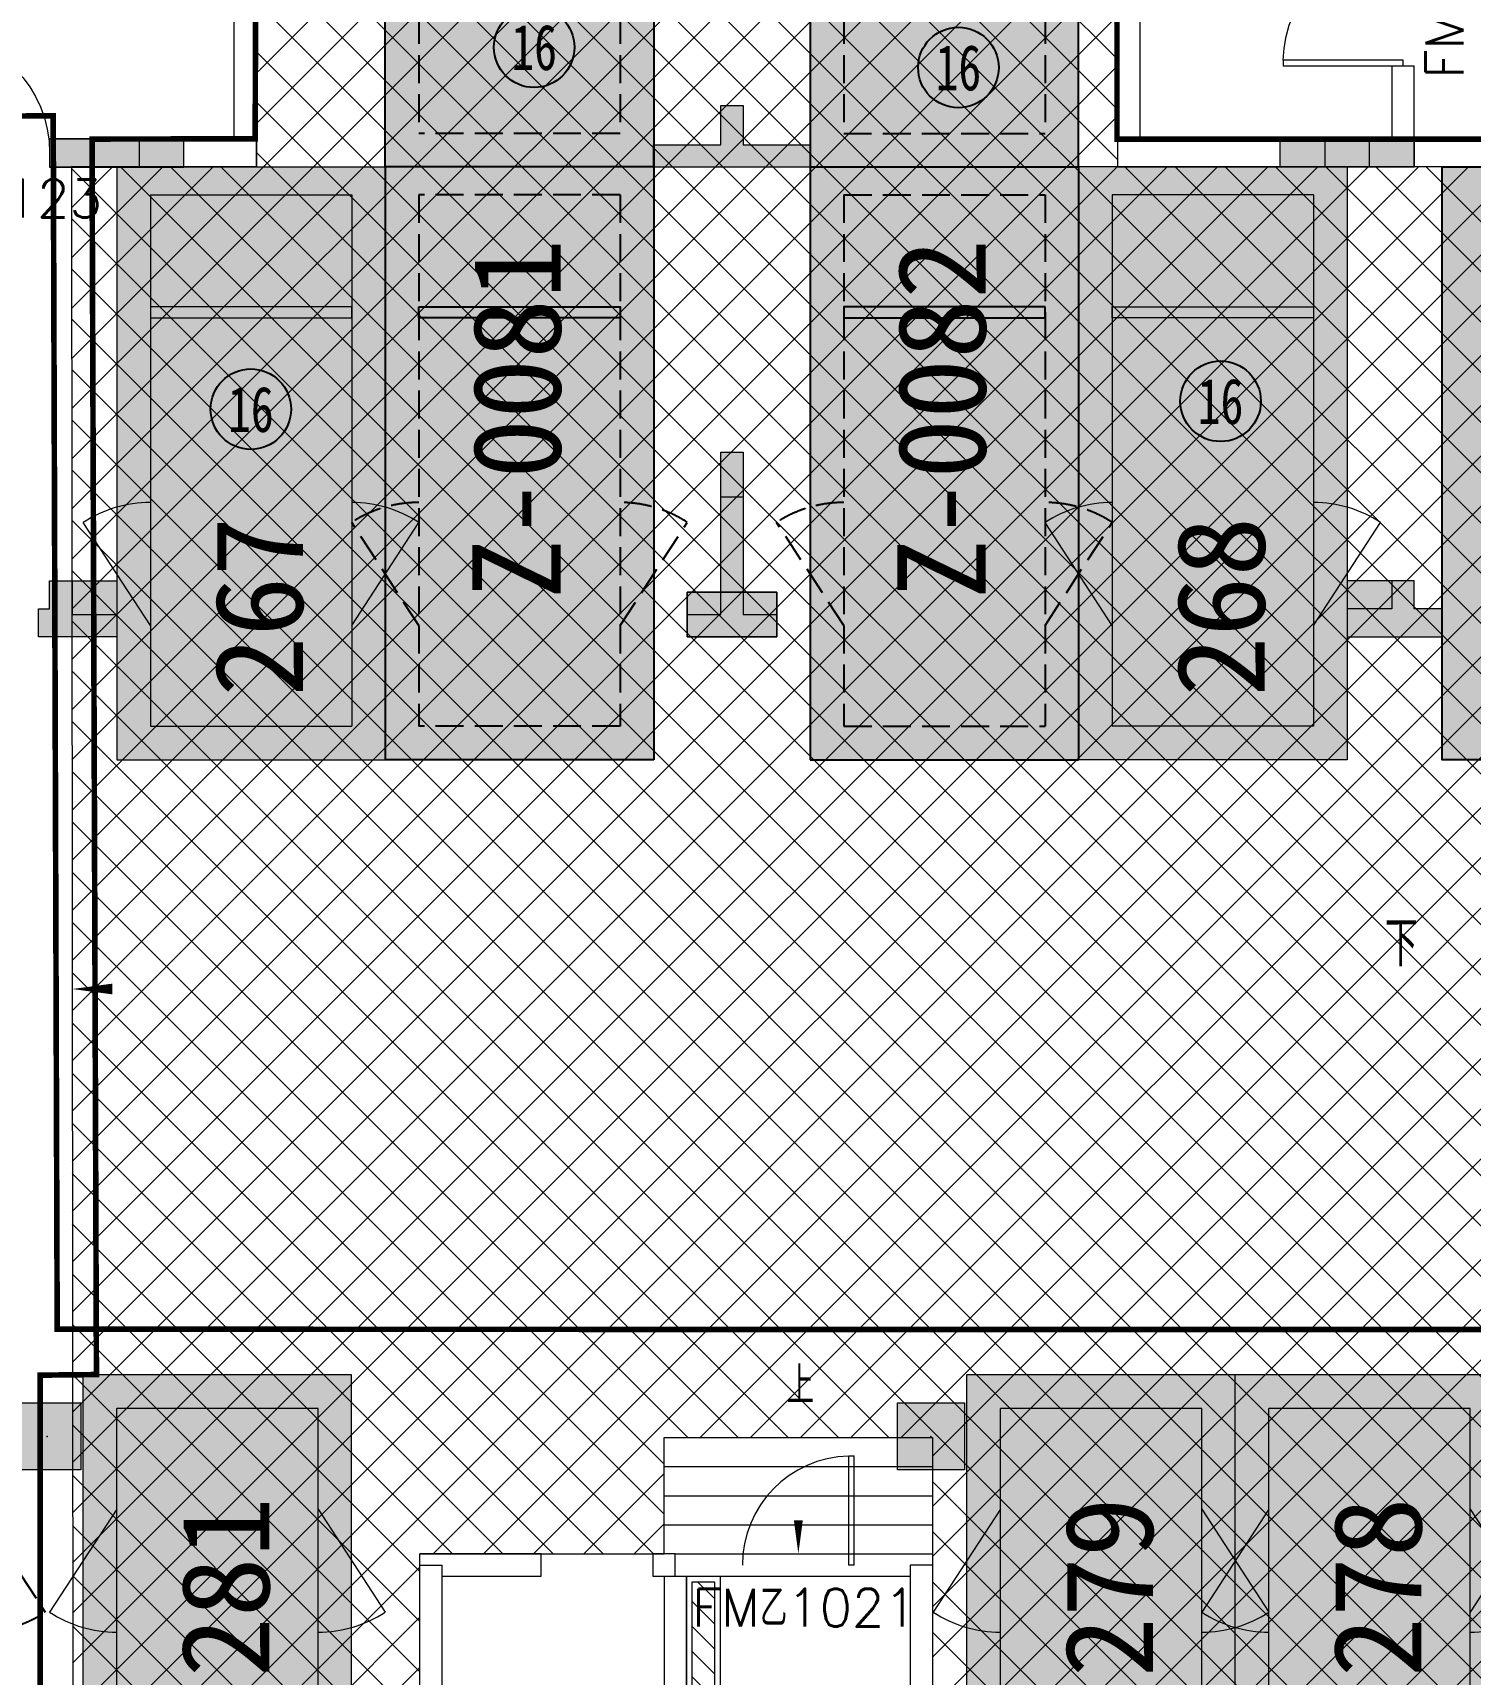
# Model space of a CAD drawing. Extents: x -264757 to 1033689, y 4049843 to 4347093.
# Drawn here: x -57534 to -44684, y 4079932 to 4094607 of the extents above; entities that cross this region are included whole.
import ezdxf
from ezdxf.enums import TextEntityAlignment as Align

# ---------------------------------------------------------------- set-up
doc = ezdxf.new("R2010")
doc.units = 0
doc.header["$LTSCALE"] = 1000
doc.header["$MEASUREMENT"] = 0
doc.linetypes.add('AX-01DK-PB01$1$A-001-车位参照B1$0$A-001-车位参照B1$0$A-001-车位参照B1$0$A-H4-001-基本图形$0$A-001-车位B1$0$DASH', pattern=[0.35, 0.25, -0.1])
doc.linetypes.add('DASH', pattern=[0.35, 0.25, -0.1])
doc.layers.add('AX-01DK-PB01$0$AX-001DK-01-PB01-02$0$A-3-WinF(Text)', color=8, linetype='Continuous', plot=False)
for name, color, linetype in [('不利因素9-坡道上停车', 7, 'Continuous'), ('不可售车位', 255, 'Continuous'), ('子母车位', 7, 'Continuous'), ('普通车位', 7, 'Continuous')]:
    doc.layers.add(name, color=color, linetype=linetype)
doc.layers.add('无关图层', color=8, linetype='Continuous', lineweight=0)
doc.layers.add('车位归属楼栋范围线', color=7, linetype='Continuous', true_color=0x19e6c7)
doc.styles.add('AX-01DK-PB01$0$_TCH_DIM', font='SIMPLEX', dxfattribs={"bigfont": 'GBCBIG'})
doc.styles.add('AX-01DK-PB01$0$AX-001DK-01-PB01-02$0$_TCH_WINDOW', font='SIMPLEX', dxfattribs={"bigfont": 'GBCBIG'})
doc.styles.add('AX-01DK-PB01$0$AX-001DK-01-PP01$0$AX-001DK-01-PP01$0$_TCH_DIM', font='SIMPLEX', dxfattribs={"bigfont": 'GBCBIG'})
doc.styles.add('AX-ACK-BIANH1$0$黑体', font='simhei.ttf')
doc.styles.add('AX-ACK-P01-WALL$0$黑体', font='simhei.ttf')

# ---------------------------------------------------------------- blocks, each defined once
blk = doc.blocks.new('AX-ACK-P01-WALL$0$20200722.21184440')
at = {"layer": '不利因素9-坡道上停车', "true_color": 0x6a96bd}
h = blk.add_hatch(color=153, dxfattribs=at)
h.dxf.hatch_style = 1
edge = h.paths.add_edge_path()
edge.add_arc((360, 360), 360, 0, 360)
at = {"layer": '不利因素9-坡道上停车'}
blk.add_circle((360, 360), 360, dxfattribs=at)
at = {"layer": '不利因素9-坡道上停车', "style": 'AX-ACK-P01-WALL$0$黑体', "width": 0.695313}
blk.add_text('16', height=407.3, dxfattribs=at).set_placement((156, 156), (564, 156), align=Align.FIT)
blk = doc.blocks.new('销控车位')
at = {"layer": '不可售车位', "true_color": 0x757b8a}
h = blk.add_hatch(color=8, dxfattribs=at)
h.dxf.hatch_style = 1
h.paths.add_polyline_path([(2400, 0), (2400, -5300), (0, -5300), (0, 0)])
at = {"layer": '不可售车位', "color": 8, "true_color": 0x757b8a}
blk.add_lwpolyline([(2400, 0), (2400, -5300), (0, -5300), (0, 0)], close=True, dxfattribs=at)
blk = doc.blocks.new('AX-01DK-PB01$0$$DorLib2D$00000001')
at = {"layer": '无关图层'}
for p, q in [((0.45, 0.975), (0.5, 0.975)), ((0.45, 0), (0.45, 0.975)), ((0.5, 0), (0.5, 0.975)), ((0.5, 0), (0.45, 0))]:
    blk.add_line(p, q, dxfattribs=at)
at = {"layer": '无关图层', "lineweight": 13}
blk.add_arc((0.475, 0), 0.975, 91.4693, 180, dxfattribs=at)
blk = doc.blocks.new('A$C7e5eb487')
at = {"layer": '普通车位', "true_color": 0xf18f8e}
h = blk.add_hatch(color=11, dxfattribs=at)
h.dxf.hatch_style = 1
h.paths.add_polyline_path([(2400, 0), (2400, -5300), (0, -5300), (0, 0)])
blk = doc.blocks.new('A$C741380cb')
at = {"layer": '子母车位', "true_color": 0x0617f9}
h = blk.add_hatch(color=5, dxfattribs=at)
h.dxf.hatch_style = 1
h.paths.add_polyline_path([(2400, 0), (2400, -10400), (0, -10400), (0, 0)])

msp = doc.modelspace()

# ---------------------------------------------------------------- hatches: boundary and pattern name
at = {"layer": '无关图层'}
h = msp.add_hatch(color=256, dxfattribs=at)
h.dxf.hatch_style = 1
h.paths.add_polyline_path([(-51983.5, 4093606.5), (-51383.5, 4093606.5), (-51383.5, 4093956.5), (-51183.5, 4093956.5), (-51183.5, 4093606.5), (-50583.5, 4093606.5), (-50583.5, 4093406.5), (-51983.5, 4093406.5)])
for points in [[(-51183.3, 4093606.5), (-50583.3, 4093606.5), (-50583.3, 4093406.5), (-51983.3, 4093406.5), (-51983.3, 4093606.5), (-51383.3, 4093606.5), (-51383.3, 4093956.5), (-51183.3, 4093956.5)], [(-57383.5, 4093406.5), (-56983.5, 4093406.5), (-56983.5, 4093656.5), (-57383.5, 4093656.5)], [(-56583.7, 4093406.5), (-56183.7, 4093406.5), (-56183.7, 4093656.5), (-56583.7, 4093656.5)], [(-45983.5, 4093406.5), (-46383.5, 4093406.5), (-46383.5, 4093656.5), (-45983.5, 4093656.5)], [(-45183.5, 4093406.5), (-45583.5, 4093406.5), (-45583.5, 4093656.5), (-45183.5, 4093656.5)], [(-51383.3, 4090856.5), (-51183.3, 4090856.5), (-51183.3, 4090456.5), (-51383.3, 4090456.5)], [(-57483.3, 4089206.5), (-57483.3, 4089456.5), (-57383.3, 4089456.5), (-57383.3, 4089706.5), (-57183.3, 4089706.5), (-56783.3, 4089706.5), (-56783.3, 4089206.5), (-57183.3, 4089206.5)], [(-51683.5, 4089606.5), (-51683.5, 4089206.5), (-50883.5, 4089206.5), (-50883.5, 4089606.5)], [(-44933.2, 4089206.5), (-44933.2, 4089456.5), (-45183.2, 4089456.5), (-45183.1, 4089706.5), (-45383.1, 4089706.5), (-45383.1, 4089706.5), (-45783.1, 4089706.5), (-45783.1, 4089206.5), (-45383.1, 4089206.5)]]:
    msp.add_hatch(color=256, dxfattribs=at).paths.add_polyline_path(points)
h = msp.add_hatch(color=256, dxfattribs=at)
h.dxf.hatch_style = 1
h.paths.add_polyline_path([(-56183.5, 4093656.5), (-57383.5, 4093656.5), (-57383.5, 4093406.5), (-56183.5, 4093406.5)])
h = msp.add_hatch(color=256, dxfattribs=at)
h.dxf.hatch_style = 1
h.paths.add_polyline_path([(-46383.5, 4093656.5), (-45183.5, 4093656.5), (-45183.5, 4093406.5), (-46383.5, 4093406.5)])
h = msp.add_hatch(color=256, dxfattribs=at)
h.dxf.hatch_style = 1
h.paths.add_polyline_path([(-51683.5, 4089406.5), (-51383.5, 4089406.5), (-51383.5, 4090856.5), (-51183.5, 4090856.5), (-51183.5, 4089406.5), (-50883.5, 4089406.5), (-50883.5, 4089206.5), (-51683.5, 4089206.5)])
h = msp.add_hatch(color=256, dxfattribs=at)
h.dxf.hatch_style = 1
h.paths.add_polyline_path([(-57483, 4089206.5), (-57483, 4089456.5), (-57383, 4089456.5), (-57383, 4089706.5), (-57183, 4089706.5), (-57183, 4089406.5), (-56783.3, 4089406.5), (-56783.3, 4089206.5), (-57183, 4089206.5)])
h = msp.add_hatch(color=256, dxfattribs=at)
h.dxf.hatch_style = 1
h.paths.add_polyline_path([(-44933.2, 4089206.5), (-44933.2, 4089456.5), (-45183.2, 4089456.5), (-45183.2, 4089706.5), (-45383.2, 4089706.5), (-45383.1, 4089456.5), (-45783.1, 4089456.5), (-45783.2, 4089206.5), (-45383.2, 4089206.5)])
h = msp.add_hatch(color=256, dxfattribs=at)
h.dxf.hatch_style = 1
h.paths.add_polyline_path([(-57704.6, 4082358), (-57104.6, 4082358), (-57104.6, 4081758), (-57704.6, 4081758)])
h = msp.add_hatch(color=256, dxfattribs=at)
h.dxf.hatch_style = 1
h.paths.add_polyline_path([(-49804.6, 4082358), (-49204.6, 4082358), (-49204.6, 4081758), (-49804.6, 4081758)])
h = msp.add_hatch(dxfattribs=at)
h.set_pattern_fill('ANSI31', color=256, scale=100, angle=90)
h.set_pattern_definition([(135, (4023686.7, 4128990.33), (-112.2532015, -112.2532015), [])])
h.paths.add_polyline_path([(-51639.7, 4078458), (-51639.7, 4080758), (-51439.8, 4080758), (-51439.8, 4078458)])

# ---------------------------------------------------------------- linework, layer by layer
at = {"layer": '子母车位', "color": 8, "linetype": 'AX-01DK-PB01$1$A-001-车位参照B1$0$A-001-车位参照B1$0$A-001-车位参照B1$0$A-H4-001-基本图形$0$A-001-车位B1$0$DASH'}
for p, q in [((-54082.9, 4098258, 0), (-54082.9, 4093708, 0)), ((-52282.9, 4098258, 0), (-52282.9, 4093708, 0)), ((-50284.3, 4098258, 0), (-50284.3, 4093708, 0)), ((-48484.3, 4098258, 0), (-48484.3, 4093708, 0)), ((-52282.9, 4093708, 0), (-54082.9, 4093708, 0)), ((-50284.3, 4093708, 0), (-48484.3, 4093708, 0)), ((-52283, 4093158), (-54083, 4093158)), ((-54083, 4093158), (-54083, 4088408, 0)), ((-52283, 4093158), (-52283, 4088408, 0)), ((-50284.2, 4093158), (-48484.2, 4093158)), ((-50284.2, 4093158), (-50284.2, 4088408, 0)), ((-48484.2, 4093158), (-48484.2, 4088408, 0)), ((-52283, 4088408, 0), (-54083, 4088408, 0)), ((-50284.2, 4088408, 0), (-48484.2, 4088408, 0))]:
    msp.add_line(p, q, dxfattribs=at)
at = {"layer": '子母车位', "color": 83}
for p, q in [((-54383, 4093408), (-54383, 4088108, 0)), ((-51983, 4093408), (-54383, 4093408)), ((-51983, 4093408), (-51983, 4088108, 0)), ((-50584.2, 4093408), (-50584.2, 4088108, 0)), ((-50584.2, 4093408), (-48184.2, 4093408)), ((-48184.2, 4093408), (-48184.2, 4088108, 0)), ((-51983, 4088108, 0), (-54383, 4088108, 0)), ((-50584.2, 4088108, 0), (-48184.2, 4088108, 0))]:
    msp.add_line(p, q, dxfattribs=at)
at = {"layer": '子母车位', "color": 83, "elevation": 0}
for points in [[(-54382.9, 4098508), (-51982.9, 4098508), (-51983, 4093408), (-54383, 4093408)], [(-48184.3, 4098508), (-50584.3, 4098508), (-50584.3, 4093408), (-48184.3, 4093408)]]:
    msp.add_lwpolyline(points, close=True, dxfattribs=at)
at = {"layer": '子母车位', "elevation": 0}
for points in [[(-54083, 4092158), (-52283, 4092158), (-52283, 4092058), (-54083, 4092058)], [(-48484.2, 4092158), (-50284.2, 4092158), (-50284.2, 4092058), (-48484.2, 4092058)]]:
    msp.add_lwpolyline(points, close=True, dxfattribs=at)
at = {"layer": '子母车位', "linetype": 'AX-01DK-PB01$1$A-001-车位参照B1$0$A-001-车位参照B1$0$A-001-车位参照B1$0$A-H4-001-基本图形$0$A-001-车位B1$0$DASH', "elevation": 0}
for points in [[(-54083, 4089308), (-54683, 4090230)], [(-52283, 4089308), (-51683, 4090230)], [(-50284.2, 4089308), (-50884.2, 4090230)], [(-48484.2, 4089308), (-47884.2, 4090230)], [(-58023.2, 4081408.5), (-57423.2, 4080486.5)]]:
    msp.add_lwpolyline(points, dxfattribs=at)
at = {"layer": '子母车位', "linetype": 'AX-01DK-PB01$1$A-001-车位参照B1$0$A-001-车位参照B1$0$A-001-车位参照B1$0$A-H4-001-基本图形$0$A-001-车位B1$0$DASH'}
for centre, start, end in [((-54083, 4089308), 90, 123.05573), ((-52283, 4089308), 56.94427, 90), ((-50284.2, 4089308), 90, 123.05573), ((-48484.2, 4089308), 56.94427, 90), ((-58023.2, 4081408.5), 270, 303.05573)]:
    msp.add_arc(centre, 1100, start, end, dxfattribs=at)
at = {"layer": '无关图层'}
for p, q in [((-57185.9, 4091696.3), (-50274.2, 4098608)), ((-57185.6, 4091247.6), (-49825.1, 4098608)), ((-57185.3, 4090798.9), (-49376.1, 4098608)), ((-57184.9, 4090350.2), (-48927.1, 4098608)), ((-57184.6, 4089901.5), (-48478.1, 4098608)), ((-57184.3, 4089452.8), (-48029.1, 4098608)), ((-57184, 4089004.1), (-47580.1, 4098608)), ((-55534.4, 4094245.9), (-51172.2, 4098608)), ((-55534.4, 4093796.8), (-50723.2, 4098608)), ((-55534.4, 4098608), (-55534.4, 4093408)), ((-33516.3, 4076908), (-55216.3, 4098608)), ((-33479.6, 4077320.3), (-54767.3, 4098608)), ((-33479.6, 4077769.3), (-54318.3, 4098608)), ((-33479.6, 4078218.4), (-53869.3, 4098608)), ((-33479.6, 4078667.4), (-53420.3, 4098608)), ((-47833.4, 4093470.2), (-52971.2, 4098608)), ((-47833.4, 4093919.2), (-52522.2, 4098608)), ((-47833.4, 4094368.2), (-52073.2, 4098608)), ((-33965.3, 4076908), (-55534.4, 4098477)), ((-34414.4, 4076908), (-55534.4, 4098028)), ((-57183.7, 4088555.4), (-47833.4, 4097905.7)), ((-55533.6, 4093408), (-55533.6, 4097908)), ((-47833.4, 4093408), (-47833.4, 4097908)), ((-47833.4, 4093408), (-47833.4, 4097908)), ((-55733.6, 4093658), (-55733.6, 4097708)), ((-34863.4, 4076908), (-55534.4, 4097579)), ((-57183.4, 4088106.7), (-47833.4, 4097456.6)), ((-47633.4, 4093658), (-47633.4, 4097508)), ((-35312.4, 4076908), (-55534.4, 4097130)), ((-57183, 4087658), (-47833.4, 4097007.6)), ((-35761.4, 4076908), (-55534.4, 4096681)), ((-57182.7, 4087209.3), (-47833.4, 4096558.6)), ((-36210.4, 4076908), (-55534.4, 4096232)), ((-57182.4, 4086760.6), (-47833.4, 4096109.6)), ((-36659.4, 4076908), (-55534.4, 4095783)), ((-57182.1, 4086311.9), (-47833.4, 4095660.6)), ((-51567.7, 4082048), (-38055.9, 4095559.9)), ((-51118.7, 4082048), (-37606.8, 4095559.9)), ((-50669.7, 4082048), (-37157.8, 4095559.9)), ((-50220.7, 4082048), (-36708.8, 4095559.9)), ((-49771.7, 4082048), (-36259.8, 4095559.9)), ((-49489.6, 4081881.1), (-35810.8, 4095559.9)), ((-49489.6, 4081432.1), (-35361.8, 4095559.9)), ((-49489.6, 4080983), (-34912.8, 4095559.9)), ((-49489.6, 4080534), (-34463.8, 4095559.9)), ((-49489.6, 4080085), (-34014.7, 4095559.9)), ((-49489.6, 4079636), (-33565.7, 4095559.9)), ((-37108.4, 4076908), (-55534.4, 4095334)), ((-57181.8, 4085863.2), (-47833.4, 4095211.6)), ((-49489.6, 4079187), (-33479.6, 4095197)), ((-37557.4, 4076908), (-55534.4, 4094884.9)), ((-57181.4, 4085414.6), (-47833.4, 4094762.6)), ((-49489.6, 4078738), (-33479.6, 4094748)), ((-57181.1, 4084965.9), (-47833.4, 4094313.6)), ((-38006.5, 4076908), (-55534.4, 4094435.9)), ((-49489.6, 4078289), (-33479.6, 4094299)), ((-45183.5, 4094308), (-45383.5, 4094308)), ((-45383.5, 4094308), (-45383.5, 4093658)), ((-45183.5, 4093408), (-45183.5, 4094308)), ((-57180.8, 4084517.2), (-47833.4, 4093864.5)), ((-38455.5, 4076908), (-55534.4, 4093986.9)), ((-49489.6, 4077840), (-33479.6, 4093850)), ((-55733.6, 4093658), (-57383.5, 4093658)), ((-57383.5, 4093658), (-57383.5, 4093408)), ((-47633.4, 4093658), (-45383.5, 4093658)), ((-57180.5, 4084068.5), (-47833.4, 4093415.5)), ((-38904.5, 4076908), (-55534.4, 4093537.9)), ((-57383.5, 4093408), (-55533.6, 4093408)), ((-57187.1, 4093411.5), (-57172.1, 4072208)), ((-55534.4, 4093408), (-57187.1, 4093411.5)), ((-40700.5, 4076908), (-57187.1, 4093394.6)), ((-57186.8, 4093042.4), (-56818.5, 4093410.7)), ((-57186.5, 4092593.7), (-56370.4, 4093409.8)), ((-57186.2, 4092145), (-55922.4, 4093408.8)), ((-57180.2, 4083619.8), (-47391.9, 4093408)), ((-57179.9, 4083171.1), (-46942.9, 4093408)), ((-57179.5, 4082722.4), (-46493.9, 4093408)), ((-57179.2, 4082273.7), (-46044.9, 4093408)), ((-57178.9, 4081825), (-45595.9, 4093408)), ((-57178.6, 4081376.3), (-45146.9, 4093408)), ((-57178.3, 4080927.6), (-44697.9, 4093408)), ((-57178, 4080478.9), (-44248.8, 4093408)), ((-57177.6, 4080030.2), (-43799.8, 4093408)), ((-57177.3, 4079581.5), (-43350.8, 4093408)), ((-57177, 4079132.8), (-42901.8, 4093408)), ((-57176.7, 4078684.1), (-42452.8, 4093408)), ((-57176.4, 4078235.4), (-42003.8, 4093408)), ((-56783, 4093408), (-56783, 4088108, 0)), ((-56783, 4093408), (-54383, 4093408)), ((-40251.5, 4076908), (-56754.1, 4093410.6)), ((-39802.5, 4076908), (-56304.1, 4093409.6)), ((-39353.5, 4076908), (-55854.2, 4093408.7)), ((-54383, 4093408), (-54383, 4088108, 0)), ((-53954.8, 4081008), (-41554.8, 4093408)), ((-53505.7, 4081008), (-41105.7, 4093408)), ((-53056.7, 4081008), (-40656.7, 4093408)), ((-49489.6, 4077390.9), (-33479.6, 4093400.9)), ((-48184.2, 4093408), (-48184.2, 4088108, 0)), ((-45784.2, 4093408), (-48184.2, 4093408)), ((-40533.2, 4093408), (-47833.4, 4093408)), ((-47833.4, 4093408), (-45183.5, 4093408)), ((-33479.6, 4079116.4), (-47771.2, 4093408)), ((-33479.6, 4079565.4), (-47322.2, 4093408)), ((-33479.6, 4080014.4), (-46873.2, 4093408)), ((-33479.6, 4080463.4), (-46424.2, 4093408)), ((-33479.6, 4080912.4), (-45975.2, 4093408)), ((-45784.2, 4093408), (-45784.2, 4088108, 0)), ((-33479.6, 4081361.4), (-45526.2, 4093408)), ((-33479.6, 4081810.5), (-45077.2, 4093408)), ((-56483, 4093158), (-54683, 4093158)), ((-56483, 4093158), (-56483, 4088408, 0)), ((-54683, 4093158), (-54683, 4088408, 0)), ((-46084.2, 4093158), (-47884.2, 4093158)), ((-47884.2, 4093158), (-47884.2, 4088408, 0)), ((-46084.2, 4093158), (-46084.2, 4088408, 0)), ((-41149.5, 4076908), (-57186.8, 4092945.3)), ((-49489.6, 4076941.9), (-33479.6, 4092951.9)), ((-41598.6, 4076908), (-57186.5, 4092495.9)), ((-49074.5, 4076908), (-33479.6, 4092502.9)), ((-42047.6, 4076908), (-57186.1, 4092046.6)), ((-48625.5, 4076908), (-33479.6, 4092053.9)), ((-42496.6, 4076908), (-57185.8, 4091597.3)), ((-48176.5, 4076908), (-33479.6, 4091604.9)), ((-42945.6, 4076908), (-57185.5, 4091147.9)), ((-47727.4, 4076908), (-33479.6, 4091155.9)), ((-43394.6, 4076908), (-57185.2, 4090698.6)), ((-43843.6, 4076908), (-57184.9, 4090249.3)), ((-44292.6, 4076908), (-57184.6, 4089800)), ((-49881.6, 4082048), (-57184.2, 4089350.6)), ((-50330.7, 4082048), (-57183.9, 4088901.3)), ((-50779.7, 4082048), (-57183.6, 4088452)), ((-56483, 4088408, 0), (-54683, 4088408, 0)), ((-46084.2, 4088408, 0), (-47884.2, 4088408, 0)), ((-51228.7, 4082048), (-57183.3, 4088002.6)), ((-56783, 4088108, 0), (-54383, 4088108, 0)), ((-45784.2, 4088108, 0), (-48184.2, 4088108, 0)), ((-51677.7, 4082048), (-57183, 4087553.3)), ((-51889.6, 4081810.9), (-57182.6, 4087104)), ((-51889.6, 4081361.9), (-57182.3, 4086654.6)), ((-51984.7, 4081008), (-57182, 4086205.3)), ((-52433.7, 4081008), (-57181.7, 4085756)), ((-52882.8, 4081008), (-57181.4, 4085306.6)), ((-53331.8, 4081008), (-57181.1, 4084857.3)), ((-53780.8, 4081008), (-57180.7, 4084408)), ((-54073.1, 4080851.3), (-57180.4, 4083958.7)), ((-54073.1, 4080402.3), (-57180.1, 4083509.3)), ((-54073.1, 4079953.3), (-57179.8, 4083060)), ((-54073.1, 4079504.3), (-57179.5, 4082610.7)), ((-57083.5, 4077308.5, 0), (-57083.5, 4082608.5)), ((-54683.5, 4082608.5), (-57083.5, 4082608.5)), ((-54683.5, 4077308.5, 0), (-54683.5, 4082608.5)), ((-49183.5, 4077308.5, 0), (-49183.5, 4082608.5)), ((-46783.5, 4082608.5), (-49183.5, 4082608.5)), ((-46783.5, 4077308.5, 0), (-46783.5, 4082608.5)), ((-44383.5, 4082608.5), (-46783.5, 4082608.5)), ((-46783.5, 4077308.5, 0), (-46783.5, 4082608.5)), ((-54983.5, 4082308.5), (-56783.5, 4082308.5)), ((-56783.5, 4077558.5, 0), (-56783.5, 4082308.5)), ((-54983.5, 4077558.5, 0), (-54983.5, 4082308.5)), ((-47083.5, 4082308.5), (-48883.5, 4082308.5)), ((-48883.5, 4077558.5, 0), (-48883.5, 4082308.5)), ((-47083.5, 4077558.5, 0), (-47083.5, 4082308.5)), ((-44683.5, 4082308.5), (-46483.5, 4082308.5)), ((-46483.5, 4077558.5, 0), (-46483.5, 4082308.5)), ((-44683.5, 4077558.5, 0), (-44683.5, 4082308.5)), ((-54073.1, 4079055.3), (-57179.1, 4082161.3)), ((-51889.6, 4081788), (-51889.6, 4082048)), ((-51889.6, 4082048), (-49489.6, 4082048)), ((-51889.6, 4081008), (-51889.6, 4082048)), ((-51889.6, 4082048), (-49489.6, 4082048)), ((-49489.6, 4082048), (-49489.6, 4081788)), ((-49489.6, 4082048), (-49489.6, 4076908)), ((-54073.1, 4078606.3), (-57178.8, 4081712)), ((-52607.7, 4081008), (-51889.6, 4081726.1)), ((-51889.6, 4081528), (-51889.6, 4081788)), ((-51889.6, 4081788), (-49489.6, 4081788)), ((-49489.6, 4081788), (-49489.6, 4081528)), ((-51889.6, 4081268), (-51889.6, 4081528)), ((-51889.6, 4081528), (-49489.6, 4081528)), ((-44741.6, 4076908), (-49489.6, 4081656)), ((-49489.6, 4081528), (-49489.6, 4081268)), ((-54073.1, 4078157.2), (-57178.5, 4081262.7)), ((-52158.7, 4081008), (-51889.6, 4081277.1)), ((-51889.6, 4081008), (-51889.6, 4081268)), ((-51889.6, 4081268), (-49489.6, 4081268)), ((-49489.6, 4081268), (-49489.6, 4081008)), ((-45190.7, 4076908), (-49489.6, 4081207)), ((-54073.1, 4076308), (-54073.1, 4081008)), ((-54073.1, 4081008), (-51889.6, 4081008)), ((-52989.6, 4081008), (-54073.1, 4081008)), ((-52989.6, 4080808), (-52989.6, 4081008)), ((-51789.6, 4081008), (-51989.6, 4081008)), ((-51989.6, 4081008), (-51989.6, 4080808)), ((-51889.6, 4081008), (-51889.6, 4081008)), ((-51789.6, 4081008), (-49489.6, 4081008)), ((-51789.6, 4080808), (-51789.6, 4081008)), ((-51189.6, 4081008), (-50189.6, 4081008)), ((-54073.1, 4077708.2), (-57178.2, 4080813.3)), ((-57176.1, 4077786.7), (-54073.1, 4080889.7)), ((-54073.1, 4076808), (-54073.1, 4080908)), ((-54073.1, 4080908), (-53873.1, 4080908)), ((-53873.1, 4076808), (-53873.1, 4080908)), ((-53873.1, 4080808), (-52989.6, 4080808)), ((-51989.6, 4080808), (-51789.6, 4080808)), ((-51889.6, 4080808), (-51889.6, 4076908)), ((-51789.6, 4080808), (-49689.6, 4080808)), ((-51689.6, 4080808), (-51689.6, 4076908)), ((-51189.6, 4080808), (-50189.6, 4080808)), ((-49689.6, 4080908), (-49689.6, 4076908)), ((-49489.6, 4080908), (-49689.6, 4080908)), ((-49489.6, 4080908), (-49489.6, 4076908)), ((-45639.7, 4076908), (-49489.6, 4080758)), ((-54073.1, 4077259.2), (-57177.9, 4080364)), ((-57175.7, 4077338), (-54073.1, 4080440.7)), ((-46088.7, 4076908), (-49489.6, 4080309)), ((-57175.4, 4076889.3), (-54073.1, 4079991.7))]:
    msp.add_line(p, q, dxfattribs=at)
for points in [[(-51983.5, 4093606.5), (-51383.5, 4093606.5), (-51383.5, 4093956.5), (-51183.5, 4093956.5), (-51183.5, 4093606.5), (-50583.5, 4093606.5), (-50583.5, 4093406.5), (-51983.5, 4093406.5)], [(-51183.3, 4093606.5), (-50583.3, 4093606.5), (-50583.3, 4093406.5), (-51983.3, 4093406.5), (-51983.3, 4093606.5), (-51383.3, 4093606.5), (-51383.3, 4093956.5), (-51183.3, 4093956.5)], [(-56183.5, 4093656.5), (-57383.5, 4093656.5), (-57383.5, 4093406.5), (-56183.5, 4093406.5)], [(-57383.5, 4093406.5), (-56983.5, 4093406.5), (-56983.5, 4093656.5), (-57383.5, 4093656.5)], [(-56583.7, 4093406.5), (-56183.7, 4093406.5), (-56183.7, 4093656.5), (-56583.7, 4093656.5)], [(-46383.5, 4093656.5), (-45183.5, 4093656.5), (-45183.5, 4093406.5), (-46383.5, 4093406.5)], [(-45983.5, 4093406.5), (-46383.5, 4093406.5), (-46383.5, 4093656.5), (-45983.5, 4093656.5)], [(-45183.5, 4093406.5), (-45583.5, 4093406.5), (-45583.5, 4093656.5), (-45183.5, 4093656.5)], [(-54683, 4092158), (-56483, 4092158), (-56483, 4092058), (-54683, 4092058)], [(-47884.2, 4092158), (-46084.2, 4092158), (-46084.2, 4092058), (-47884.2, 4092058)], [(-51683.5, 4089406.5), (-51383.5, 4089406.5), (-51383.5, 4090856.5), (-51183.5, 4090856.5), (-51183.5, 4089406.5), (-50883.5, 4089406.5), (-50883.5, 4089206.5), (-51683.5, 4089206.5)], [(-51383.3, 4090856.5), (-51183.3, 4090856.5), (-51183.3, 4090456.5), (-51383.3, 4090456.5)], [(-57483.3, 4089206.5), (-57483.3, 4089456.5), (-57383.3, 4089456.5), (-57383.3, 4089706.5), (-57183.3, 4089706.5), (-57183.3, 4089706.5), (-56783.3, 4089706.5), (-56783.3, 4089206.5), (-57183.3, 4089206.5)], [(-57483, 4089206.5), (-57483, 4089456.5), (-57383, 4089456.5), (-57383, 4089706.5), (-57183, 4089706.5), (-57183, 4089406.5), (-56783.3, 4089406.5), (-56783.3, 4089206.5), (-57183, 4089206.5)], [(-51683.5, 4089606.5), (-51683.5, 4089206.5), (-50883.5, 4089206.5), (-50883.5, 4089606.5)], [(-51683.3, 4089606.5), (-50883.3, 4089606.5), (-50883.3, 4089206.5), (-51683.3, 4089206.5)], [(-44933.2, 4089206.5), (-44933.2, 4089456.5), (-45183.2, 4089456.5), (-45183.2, 4089706.5), (-45383.2, 4089706.5), (-45383.1, 4089456.5), (-45783.1, 4089456.5), (-45783.2, 4089206.5), (-45383.2, 4089206.5)], [(-44933.2, 4089206.5), (-44933.2, 4089456.5), (-45183.2, 4089456.5), (-45183.1, 4089706.5), (-45383.1, 4089706.5), (-45383.1, 4089706.5), (-45783.1, 4089706.5), (-45783.1, 4089206.5), (-45383.1, 4089206.5)], [(-57704.6, 4082358), (-57104.6, 4082358), (-57104.6, 4081758), (-57704.6, 4081758)], [(-49804.6, 4082358), (-49204.6, 4082358), (-49204.6, 4081758), (-49804.6, 4081758)], [(-51689.7, 4078408), (-51689.7, 4080808), (-51389.8, 4080808), (-51389.8, 4078408)], [(-51639.7, 4078458), (-51639.7, 4080758), (-51439.8, 4080758), (-51439.8, 4078458)]]:
    msp.add_lwpolyline(points, close=True, dxfattribs=at)
for points in [[(-56483, 4089308), (-57083, 4090230)], [(-54683, 4089308), (-54083, 4090230)], [(-47884.2, 4089308), (-48484.2, 4090230)], [(-46084.2, 4089308), (-45484.2, 4090230)]]:
    msp.add_lwpolyline(points, dxfattribs=at)
for points in [[(-33479.6, 4086062.1, 0, 0, 0), (-57181.9, 4086058, 0, 96, 0), (-56821.9, 4086058.1, 0, 0, 0)], [(-50689.6, 4082241.1, 0, 0, 0), (-50689.6, 4081008, 0, 80, 0), (-50689.6, 4081308, 0, 0, 0)]]:
    msp.add_lwpolyline(points, format="xyseb", dxfattribs=at)
at = {"layer": '无关图层', "elevation": 0}
for points in [[(-56783.5, 4081408.5), (-57383.5, 4080486.5)], [(-54983.5, 4081408.5), (-54383.5, 4080486.5)], [(-48883.5, 4081408.5), (-49483.5, 4080486.5)], [(-46483.5, 4081408.5), (-47083.5, 4080486.5)], [(-47083.5, 4081408.5), (-46483.5, 4080486.5)], [(-44083.5, 4081408.5), (-44683.5, 4080486.5)], [(-44683.5, 4081408.5), (-44083.5, 4080486.5)]]:
    msp.add_lwpolyline(points, dxfattribs=at)
at = {"layer": '无关图层'}
for centre, start, end in [((-56483, 4089308, 0), 90, 123.05573), ((-54683, 4089308, 0), 56.94427, 90), ((-47884.2, 4089308, 0), 90, 123.05573), ((-46084.2, 4089308, 0), 56.94427, 90), ((-56783.5, 4081408.5), 236.94427, 270), ((-54983.5, 4081408.5), 270, 303.05573), ((-48883.5, 4081408.5), 236.94427, 270), ((-46483.5, 4081408.5), 236.94427, 270), ((-47083.5, 4081408.5), 270, 303.05573), ((-44683.5, 4081408.5), 270, 303.05573)]:
    msp.add_arc(centre, 1100, start, end, dxfattribs=at)
for p in [(-57404.6, 4082058), (-49504.6, 4082058)]:
    msp.add_point(p, dxfattribs=at)
at = {"layer": '车位归属楼栋范围线', "linetype": 'DASH', "ltscale": 5, "const_width": 50}
for points in [[(-26384.6, 4095557.9), (-40533.2, 4095559.9), (-40533.2, 4093656.5), (-47840.9, 4093656.5), (-47840.9, 4098808), (-55534.4, 4098808), (-55545.3, 4093658.8), (-57004.5, 4093657), (-56964.9, 4082611), (-57468.4, 4082605.7), (-57468.4, 4076510.4), (-49384.2, 4076515.9), (-26083.2, 4076439.1)], [(-59423.1, 4062508), (-56323.1, 4062508), (-56323.1, 4076908), (-26848.7, 4076908), (-26848.7, 4083007.9), (-57315.7, 4083016.4), (-57351.2, 4093863.6), (-66622.1, 4093859.7)]]:
    msp.add_lwpolyline(points, dxfattribs=at)

# ---------------------------------------------------------------- block references
at = {"layer": '不利因素9-坡道上停车'}
for p in [(-53411.6, 4094118.1), (-49618.8, 4093936.4), (-47275.1, 4090953), (-55944.3, 4090882.1)]:
    msp.add_blockref('AX-ACK-P01-WALL$0$20200722.21184440', p, dxfattribs=at)
at = {"layer": '不可售车位'}
msp.add_blockref('销控车位', (-44933.8, 4093408, 0), dxfattribs=at)
at = {"layer": '子母车位', "extrusion": (0, 0, -1), "zscale": -1, "rotation": 180.0000000000001}
msp.add_blockref('A$C741380cb', (54383, 4088108, 0), dxfattribs=at)
at = {"layer": '子母车位', "rotation": 180.0000000000001}
msp.add_blockref('A$C741380cb', (-48184.2, 4088108, 0), dxfattribs=at)
at = {"layer": '无关图层'}
ref = msp.add_blockref('AX-01DK-PB01$0$$DorLib2D$00000001', (-45283.5, 4094858), dxfattribs=dict(at, xscale=-1100, yscale=1100, zscale=200, rotation=89.9999999998635))
ref.add_attrib('A', 'FM乙1123', (-44744.6, 4094197), dxfattribs={"layer": 'AX-01DK-PB01$0$AX-001DK-01-PB01-02$0$A-3-WinF(Text)', "height": 337.59, "rotation": 90, "style": 'AX-01DK-PB01$0$AX-001DK-01-PB01-02$0$_TCH_WINDOW'})
ref = msp.add_blockref('AX-01DK-PB01$0$$DorLib2D$00000001', (-57933.5, 4093533), dxfattribs=dict(at, xscale=1100, yscale=-1100, zscale=250, rotation=179.9999999995595))
ref.add_attrib('A', 'FM乙1123', (-58924.5, 4092956.6), dxfattribs={"layer": 'AX-01DK-PB01$0$AX-001DK-01-PB01-02$0$A-3-WinF(Text)', "height": 337.59, "rotation": 360, "style": 'AX-01DK-PB01$0$AX-001DK-01-PB01-02$0$_TCH_WINDOW'})
at = {"layer": '无关图层', "xscale": 1000, "yscale": 1000, "zscale": 1000, "rotation": 359.9999816740037}
msp.add_blockref('AX-01DK-PB01$0$$DorLib2D$00000001', (-50689.6, 4080908), dxfattribs=at)
at = {"layer": '普通车位', "rotation": 180}
msp.add_blockref('A$C7e5eb487', (-54383, 4088108, 0), dxfattribs=at)
at = {"layer": '普通车位', "extrusion": (0, 0, -1), "zscale": -0.9999999999999998, "rotation": 180}
msp.add_blockref('A$C7e5eb487', (48184.2, 4088108, 0), dxfattribs=at)
at = {"layer": '普通车位'}
for p in [(-57083.5, 4082608.5), (-49183.5, 4082608.5), (-46783.5, 4082608.5)]:
    msp.add_blockref('A$C7e5eb487', p, dxfattribs=at)

# ---------------------------------------------------------------- texts
at = {"layer": '无关图层'}
for s, height, rotation, style, p in [('Z-0081', 788.61, 90, 'AX-ACK-BIANH1$0$黑体', (-52814.3, 4089546.1)), ('Z-0082', 788.61, 90, 'AX-ACK-BIANH1$0$黑体', (-49015, 4089546.1)), ('267', 788.61, 90, 'AX-ACK-BIANH1$0$黑体', (-55118.9, 4088671.8)), ('268', 788.61, 90, 'AX-ACK-BIANH1$0$黑体', (-46520.1, 4088671.8)), ('下', 405.1, 0.00993, 'AX-01DK-PB01$0$_TCH_DIM', (-45444.6, 4086260)), ('281', 788.61, 90, 'AX-ACK-BIANH1$0$黑体', (-55419.4, 4079905.1, 0)), ('279', 788.61, 90, 'AX-ACK-BIANH1$0$黑体', (-47519.4, 4079905.1, 0)), ('278', 788.61, 90, 'AX-ACK-BIANH1$0$黑体', (-45119.4, 4079905.1, 0)), ('FM乙1021', 337.59, 359.99998, 'AX-01DK-PB01$0$AX-001DK-01-PB01-02$0$_TCH_WINDOW', (-51640.4, 4080358))]:
    msp.add_text(s, height=height, rotation=rotation, dxfattribs=dict(at, style=style)).set_placement(p)
at = {"layer": '无关图层', "style": 'AX-01DK-PB01$0$AX-001DK-01-PP01$0$AX-001DK-01-PP01$0$_TCH_DIM'}
msp.add_text('上', height=337.6, dxfattribs=at).set_placement((-50793.9, 4082346.1))

doc.saveas('drawing.dxf')
